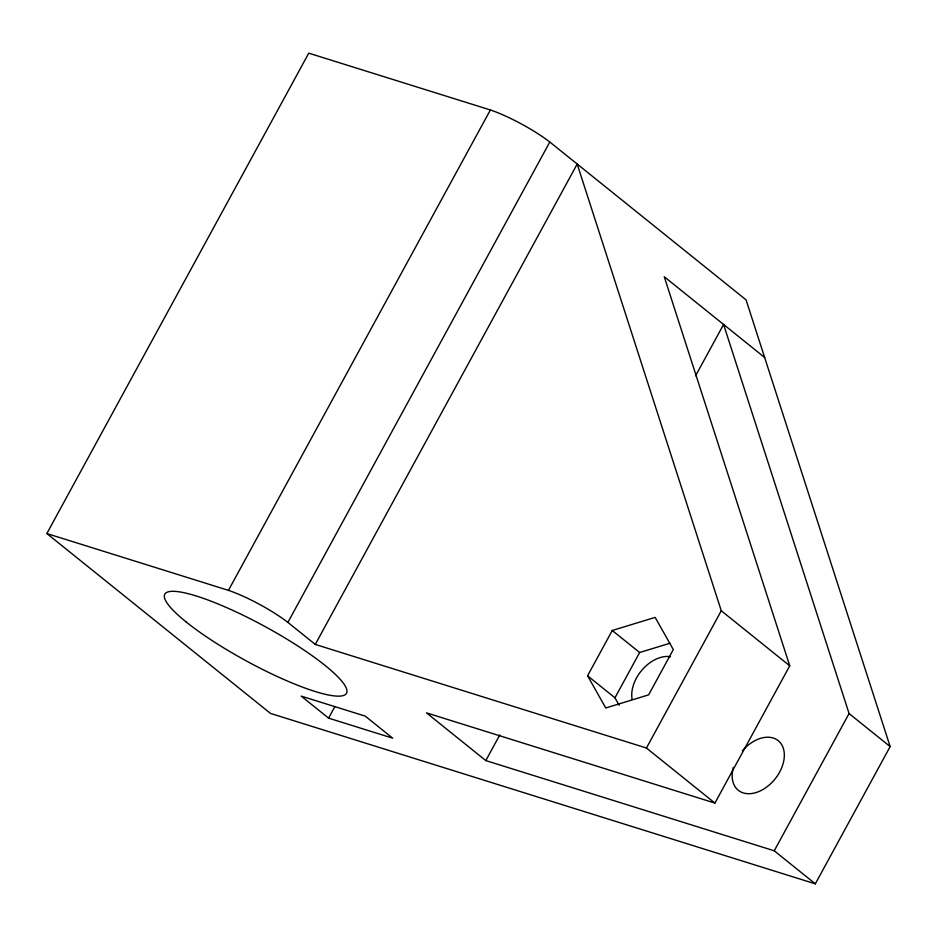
<?xml version="1.0" encoding="UTF-8"?>
<svg xmlns="http://www.w3.org/2000/svg" width="937" height="937" viewBox="0 0 937 937"><rect width="100%" height="100%" fill="white"/><g stroke="black" fill="none" stroke-linecap="round" stroke-linejoin="round"><path stroke-width="1.41" d="M46.85 533.551L308.765 53.163L490.379 109.969A51.148 9.675 28.6 0 1 549.808 142.014L746.063 299.863L890.15 746.578L815.319 883.837L270.5 713.42L46.85 533.551L228.452 590.357A51.148 9.675 28.6 0 1 287.893 622.402L315.277 644.433L646.436 748.019L714.908 803.079L789.739 665.82L664.251 276.743L764.662 357.501M228.452 590.357L490.379 109.969M287.893 622.402L549.808 142.014M315.277 644.433L577.192 164.045L721.279 610.76L789.739 665.82M328.571 718.129L392.673 738.18L365.289 716.149L301.187 696.109L328.571 718.129L334.872 706.58M714.908 803.079L426.464 712.858L485.799 760.575L499.796 734.924M695.605 375.772L723.587 324.471L849.074 713.537L890.15 746.578M587.569 675.776L612.259 630.484L655.139 617.389L673.316 649.587L648.627 694.879L605.747 707.974L587.569 675.776L614.953 697.807L619.146 705.233M614.953 697.807L639.643 652.515L670.072 643.215M646.436 748.019L721.279 610.76M485.799 760.575L774.243 850.796L849.074 713.537M612.259 630.484L639.643 652.515M774.243 850.796L815.319 883.837M632.135 699.389A31.835 21.563 -51.2 0 1 642.688 669.241A31.835 21.563 -51.2 0 1 670.482 656.708M742.362 750.842A31.835 21.563 -51.2 0 1 782.887 747.117A31.835 21.563 -51.2 0 1 758.619 791.636A31.835 21.563 -51.2 0 1 733.366 767.333M186.205 622.004A103.48 19.572 28.6 0 0 341.747 695.91A103.48 19.572 28.6 0 0 238.982 613.255A103.48 19.572 28.6 0 0 186.205 622.004"/></g></svg>
